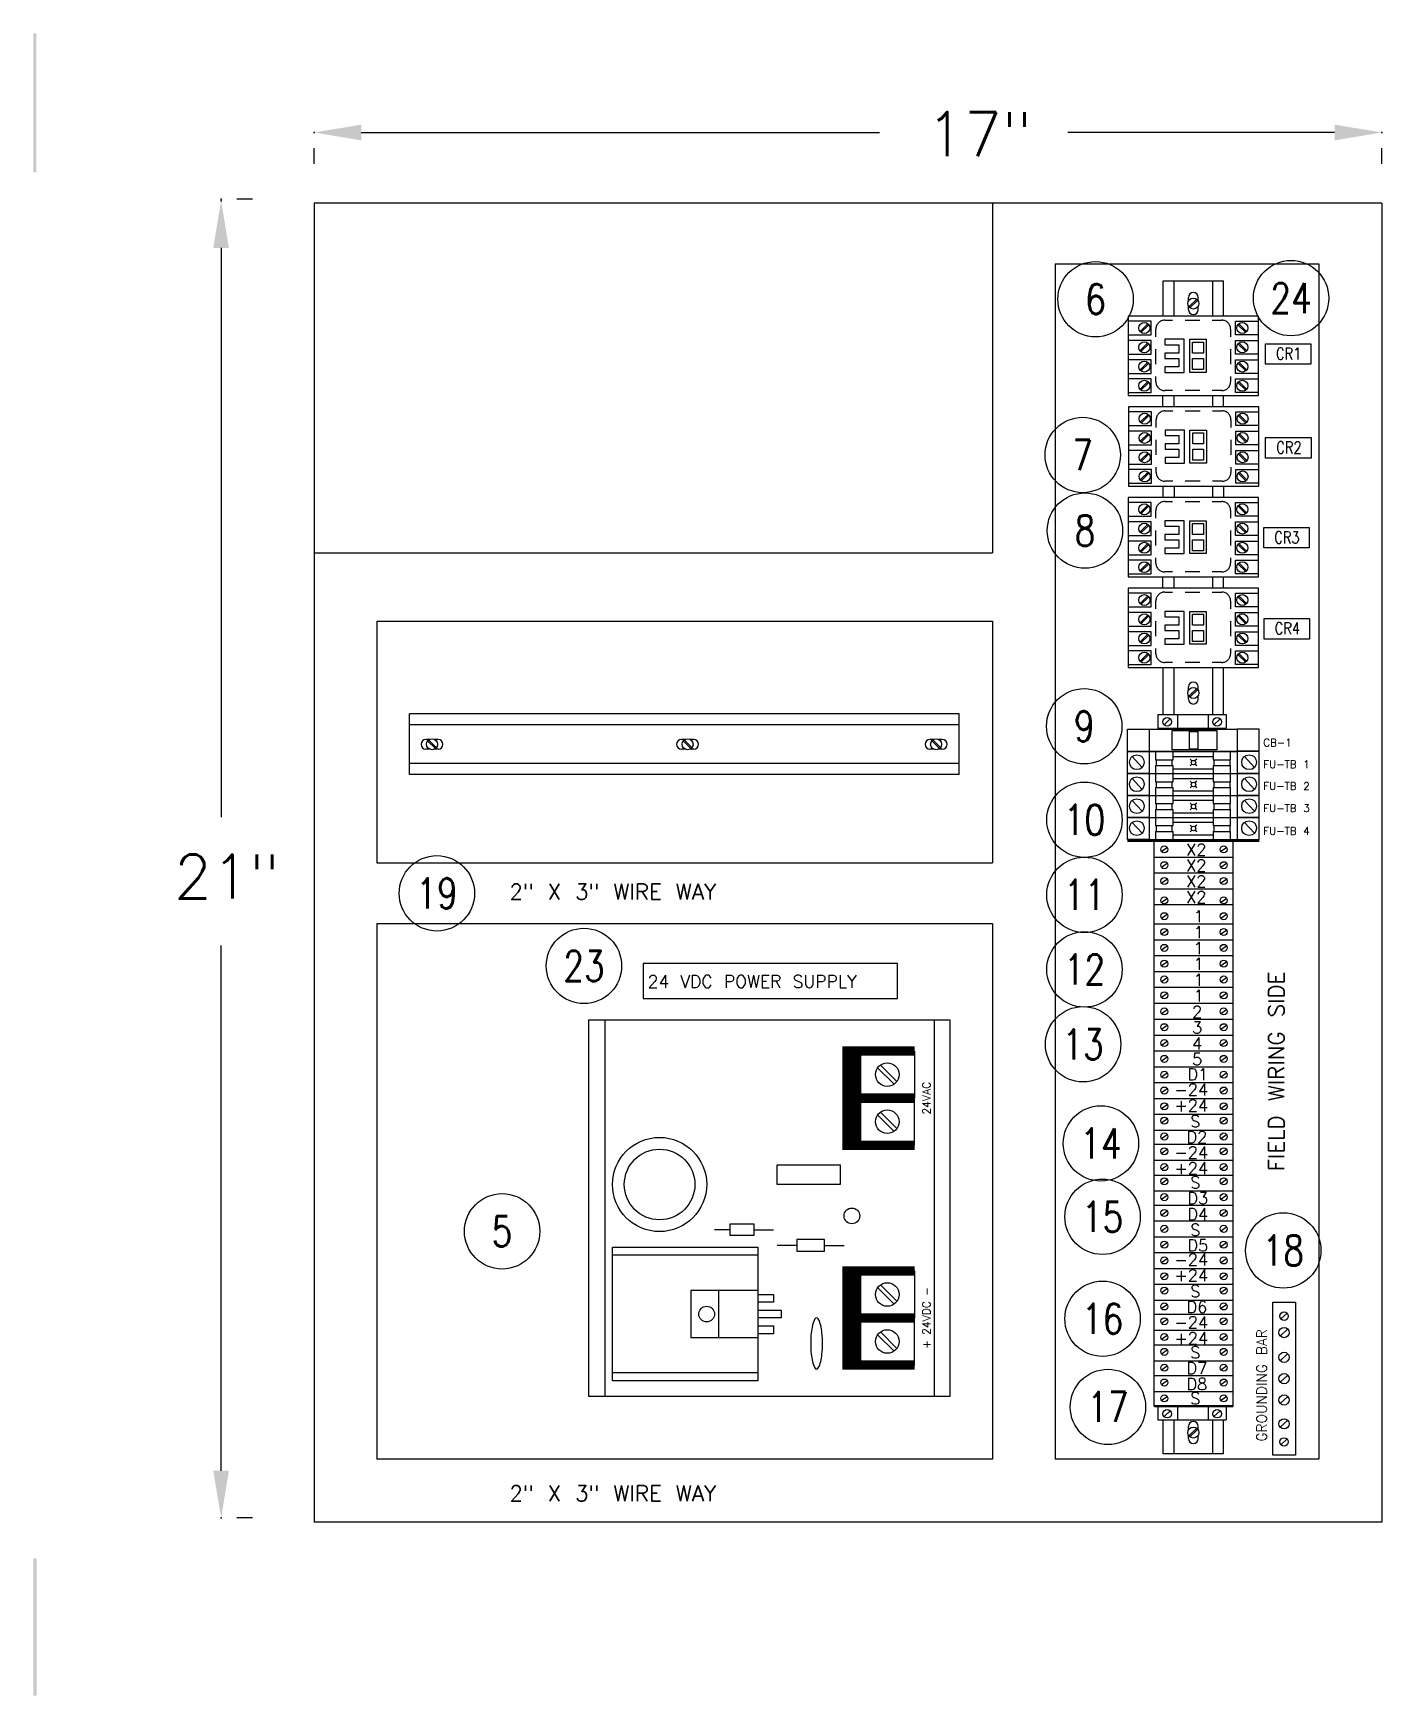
# Model space of a CAD drawing. Extents: x 0.6 to 30.8, y 0.2 to 19.8.
# Drawn here: x 20.01 to 30.75, y 5.87 to 19.1 of the extents above; entities that cross this region are included whole.
import ezdxf
from ezdxf.enums import TextEntityAlignment as Align

# ---------------------------------------------------------------- set-up
doc = ezdxf.new("R2010")
doc.units = 0
doc.header["$MEASUREMENT"] = 0
doc.linetypes.add('DASHED', pattern=[0.75, 0.5, -0.25])
doc.layers.get('0').update_dxf_attribs({"color": 2, "linetype": 'CONTINUOUS'})
for name, color, linetype in [('1', 2, 'CONTINUOUS'), ('DIM', 3, 'CONTINUOUS'), ('DOOR', 1, 'CONTINUOUS'), ('MECH', 1, 'DASHED'), ('TEXT', 7, 'CONTINUOUS')]:
    doc.layers.add(name, color=color, linetype=linetype)
doc.styles.add('ROMANS', font='romans')
doc.styles.get("Standard").update_dxf_attribs({"font": 'txt.shx'})

# ---------------------------------------------------------------- blocks, each defined once
blk = doc.blocks.new('DCPS-P')
at = {"layer": '1'}
for p, q in [((0, -1.438), (0, 1.437)), ((0, 1.437), (3, 1.437)), ((3, 1.437), (3, -1.438)), ((0, 1.312), (3, 1.312)), ((0.25, 1.156), (0.625, 1.156)), ((1, 1.156), (0.625, 1.156)), ((2, 1.156), (2.375, 1.156)), ((2.75, 1.156), (2.375, 1.156)), ((0.492, 1.014), (0.361, 0.883)), ((0.383, 0.861), (0.514, 0.992)), ((0.867, 1.014), (0.736, 0.883)), ((0.758, 0.861), (0.889, 0.992)), ((2.242, 1.014), (2.111, 0.883)), ((2.133, 0.861), (2.264, 0.992)), ((2.617, 1.014), (2.486, 0.883)), ((2.508, 0.861), (2.639, 0.992)), ((1.156, 0.062), (1.156, 0.562)), ((1.156, 0.562), (1.312, 0.562)), ((1.312, 0.562), (1.312, 0.062)), ((1.797, 0.437), (1.797, 0.594)), ((1.844, 0.437), (1.75, 0.437)), ((1.75, 0.437), (1.75, 0.219)), ((1.844, 0.219), (1.844, 0.437)), ((1.75, 0.219), (1.844, 0.219)), ((1.797, 0.219), (1.797, 0.062)), ((1.312, 0.062), (1.156, 0.062)), ((1.672, -0.125), (1.672, 0.031)), ((2.188, 0.031), (2.25, 0.031)), ((2.188, -0.094), (2.188, 0.031)), ((2.25, 0.031), (2.25, -0.094)), ((2.312, 0.094), (2.375, 0.094)), ((2.312, -0.094), (2.312, 0.094)), ((2.375, 0.094), (2.375, -0.094)), ((2.438, 0.031), (2.5, 0.031)), ((2.438, -0.094), (2.438, 0.031)), ((2.5, 0.031), (2.5, -0.094)), ((1.625, -0.312), (1.625, -0.125)), ((1.625, -0.125), (1.719, -0.125)), ((1.719, -0.125), (1.719, -0.312)), ((1.812, -0.094), (2.875, -0.094)), ((1.812, -1.25), (1.812, -0.094)), ((1.875, -0.094), (1.875, -1.25)), ((2.156, -0.094), (2.156, -0.625)), ((2.531, -0.625), (2.531, -0.094)), ((2.812, -0.094), (2.812, -1.25)), ((2.875, -0.094), (2.875, -1.25)), ((1.719, -0.312), (1.625, -0.312)), ((1.672, -0.312), (1.672, -0.438)), ((2.156, -0.406), (2.531, -0.406)), ((2.156, -0.625), (2.531, -0.625)), ((0, -1.312), (3, -1.312)), ((2.875, -1.25), (1.812, -1.25)), ((3, -1.438), (0, -1.438))]:
    blk.add_line(p, q, dxfattribs=at)
for points in [[(0.25, 1.156, 0.075, 0.075, 0), (0.25, 0.656, 0.15, 0.15, 0), (1, 0.656, 0.075, 0.075, 0), (1, 1.156, 0.075, 0.075, 0)], [(2, 1.156, 0.075, 0.075, 0), (2, 0.656, 0.15, 0.15, 0), (2.75, 0.656, 0.075, 0.075, 0), (2.75, 1.156, 0.075, 0.075, 0)]]:
    blk.add_lwpolyline(points, format="xyseb", dxfattribs=at)
at = {"layer": '1', "const_width": 0.075}
for points in [[(0.625, 1.156), (0.625, 0.656)], [(2.375, 1.156), (2.375, 0.656)]]:
    blk.add_lwpolyline(points, dxfattribs=at)
at = {"layer": '1'}
blk.add_lwpolyline([(2.375, 0.375, 0.272053), (2.383, 0.362, 0.070491), (2.434, 0.342, 0.032887), (2.494, 0.332, 0.023829), (2.578, 0.328, 0.023829), (2.662, 0.332, 0.032887), (2.722, 0.342, 0.070491), (2.773, 0.362, 0.272053), (2.781, 0.375, 0.272053), (2.773, 0.388, 0.070491), (2.722, 0.408, 0.032887), (2.662, 0.418, 0.023829), (2.578, 0.422, 0.023829), (2.494, 0.418, 0.032887), (2.434, 0.408, 0.070491), (2.383, 0.388, 0.272053)], format="xyb", close=True, dxfattribs=at)
for centre, radius in [((0.437, 0.938), 0.0938), ((0.812, 0.938), 0.0938), ((2.188, 0.938), 0.0938), ((2.562, 0.938), 0.0938), ((1.562, 0.656), 0.0625), ((1.312, -0.875), 0.375), ((2.344, -0.5), 0.0625), ((1.312, -0.875), 0.281)]:
    blk.add_circle(centre, radius, dxfattribs=at)
at = {"layer": 'TEXT', "style": 'ROMANS'}
for s, p in [('24VAC', (0.625, 1.281)), ('+ 24VDC -', (2.375, 1.281))]:
    blk.add_text(s, height=0.0625, rotation=180, dxfattribs=at).set_placement(p, align=Align.CENTER)

msp = doc.modelspace()

# ---------------------------------------------------------------- linework, layer by layer
at = {"color": 7}
for p, q in [((30.75, 17.75), (22.25, 17.75)), ((22.25, 17.75), (22.25, 7.25)), ((30.75, 17.75), (30.75, 7.25)), ((30.75, 7.25), (22.25, 7.25))]:
    msp.add_line(p, q, dxfattribs=at)
at = {"color": 150}
for p, q in [((27.651, 17.75), (27.651, 14.966)), ((28.151, 17.267), (28.151, 7.75)), ((28.151, 17.267), (30.25, 17.267)), ((30.25, 17.267), (30.25, 7.75)), ((22.75, 14.422), (22.75, 12.5)), ((27.651, 14.422), (27.651, 12.5)), ((22.75, 12.017), (22.75, 7.75)), ((22.75, 12.017), (27.651, 12.017)), ((27.651, 12.017), (27.651, 7.75)), ((27.651, 7.75), (22.75, 7.75)), ((30.25, 7.75), (28.151, 7.75))]:
    msp.add_line(p, q, dxfattribs=at)
at = {"color": 2}
for p, q in [((29.224, 13.324), (29.238, 13.31)), ((29.224, 13.27), (29.238, 13.284)), ((29.278, 13.324), (29.263, 13.31)), ((29.278, 13.27), (29.263, 13.284)), ((29.224, 13.149), (29.238, 13.135)), ((29.224, 13.095), (29.238, 13.109)), ((29.278, 13.149), (29.263, 13.135)), ((29.278, 13.095), (29.263, 13.109)), ((29.224, 12.974), (29.238, 12.96)), ((29.278, 12.974), (29.263, 12.96)), ((29.224, 12.92), (29.238, 12.934)), ((29.278, 12.92), (29.263, 12.934)), ((29.224, 12.799), (29.238, 12.785)), ((29.224, 12.745), (29.238, 12.759)), ((29.278, 12.799), (29.263, 12.785)), ((29.278, 12.745), (29.263, 12.759))]:
    msp.add_line(p, q, dxfattribs=at)
at = {"color": 3, "linetype": 'CONTINUOUS'}
for p, q in [((29.882, 7.782), (29.882, 9.001)), ((29.882, 9.001), (30.062, 9.001)), ((30.062, 9.001), (30.062, 7.782)), ((30.062, 7.782), (29.882, 7.782))]:
    msp.add_line(p, q, dxfattribs=at)
at = {"color": 6}
for centre in [(28.471, 16.986), (30.028, 16.995), (28.369, 15.746), (28.387, 15.144), (28.381, 13.586), (28.383, 12.842), (23.227, 12.256), (28.383, 12.244), (24.398, 11.678), (28.383, 11.65), (28.372, 11.054), (28.514, 10.265), (28.527, 9.681), (23.746, 9.565), (29.966, 9.413), (28.527, 8.869), (28.57, 8.167)]:
    msp.add_circle(centre, 0.3, dxfattribs=at)
at = {"color": 2}
for centre in [(29.251, 13.297), (29.251, 13.122), (29.251, 12.947), (29.251, 12.772)]:
    msp.add_circle(centre, 0.0179, dxfattribs=at)
for points in [[(20.038, 19.104), (20.013, 19.104), (20.038, 17.996), (20.013, 17.996)], [(20.039, 6.961), (20.014, 6.961), (20.039, 5.867), (20.014, 5.867)]]:
    msp.add_trace(points)
at = {"layer": '1', "color": 30}
for p, q in [((29.009, 16.851), (29.009, 17.133)), ((29.009, 17.133), (29.491, 17.133)), ((29.098, 16.851), (29.098, 17.133)), ((29.404, 16.851), (29.404, 17.133)), ((29.491, 16.851), (29.491, 17.133)), ((29.212, 16.973), (29.212, 17.001)), ((29.288, 16.973), (29.288, 17.001)), ((29.212, 16.903), (29.212, 16.932)), ((29.288, 16.903), (29.288, 16.932)), ((29.008, 16.129), (29.008, 16.221)), ((29.098, 16.129), (29.098, 16.221)), ((29.404, 16.129), (29.404, 16.221)), ((29.491, 16.129), (29.491, 16.221)), ((29.01, 15.407), (29.01, 15.499)), ((29.099, 15.407), (29.099, 15.499)), ((29.406, 15.407), (29.406, 15.499)), ((29.493, 15.407), (29.493, 15.499)), ((29.008, 14.685), (29.008, 14.777)), ((29.098, 14.685), (29.098, 14.777)), ((29.404, 14.685), (29.404, 14.777)), ((29.491, 14.685), (29.491, 14.777)), ((29.009, 13.68), (29.009, 14.055)), ((29.098, 13.68), (29.098, 14.055)), ((29.404, 13.68), (29.404, 14.055)), ((29.491, 13.68), (29.491, 14.055)), ((29.212, 13.872), (29.212, 13.9)), ((29.288, 13.872), (29.288, 13.9)), ((29.212, 13.802), (29.212, 13.831)), ((29.288, 13.802), (29.288, 13.831)), ((23.008, 13.201), (23.008, 13.684)), ((27.384, 13.684), (23.008, 13.684)), ((27.384, 13.201), (27.384, 13.684)), ((27.384, 13.597), (23.008, 13.597)), ((23.167, 13.481), (23.139, 13.481)), ((23.167, 13.404), (23.139, 13.404)), ((23.237, 13.481), (23.209, 13.481)), ((23.237, 13.404), (23.209, 13.404)), ((25.202, 13.481), (25.174, 13.481)), ((25.202, 13.404), (25.174, 13.404)), ((25.272, 13.481), (25.244, 13.481)), ((25.272, 13.404), (25.244, 13.404)), ((27.182, 13.481), (27.153, 13.481)), ((27.182, 13.404), (27.153, 13.404)), ((27.251, 13.481), (27.223, 13.481)), ((27.251, 13.404), (27.223, 13.404)), ((27.384, 13.29), (23.008, 13.29)), ((27.384, 13.201), (23.008, 13.201)), ((29.009, 7.793), (29.009, 8.064)), ((29.098, 7.793), (29.098, 8.064)), ((29.212, 7.984), (29.212, 8.012)), ((29.212, 7.914), (29.212, 7.942)), ((29.288, 7.984), (29.288, 8.012)), ((29.288, 7.914), (29.288, 7.942)), ((29.404, 7.793), (29.404, 8.064)), ((29.491, 7.793), (29.491, 8.064)), ((29.491, 7.793), (29.009, 7.793))]:
    msp.add_line(p, q, dxfattribs=at)
at = {"layer": '1', "color": 9}
for p, q in [((29.277, 16.987), (29.215, 16.926)), ((29.223, 16.918), (29.285, 16.979)), ((29.277, 13.886), (29.215, 13.825)), ((29.223, 13.817), (29.285, 13.878)), ((23.153, 13.469), (23.215, 13.408)), ((23.222, 13.416), (23.161, 13.477)), ((25.188, 13.469), (25.25, 13.408)), ((25.258, 13.416), (25.196, 13.477)), ((27.168, 13.469), (27.229, 13.408)), ((27.237, 13.416), (27.175, 13.477)), ((29.277, 7.998), (29.215, 7.936)), ((29.223, 7.928), (29.285, 7.99))]:
    msp.add_line(p, q, dxfattribs=at)
at = {"layer": '1'}
for p, q in [((29.768, 16.851), (28.732, 16.851)), ((28.732, 16.851), (28.732, 16.221)), ((28.915, 16.811), (28.732, 16.811)), ((28.915, 16.702), (28.915, 16.811)), ((29.585, 16.702), (29.585, 16.811)), ((29.585, 16.811), (29.768, 16.811)), ((29.768, 16.221), (29.768, 16.851)), ((28.732, 16.702), (28.915, 16.702)), ((28.887, 16.791), (28.826, 16.73)), ((28.833, 16.722), (28.895, 16.783)), ((29.768, 16.702), (29.585, 16.702)), ((29.667, 16.722), (29.605, 16.783)), ((29.613, 16.791), (29.674, 16.73)), ((28.915, 16.658), (28.732, 16.658)), ((28.732, 16.549), (28.915, 16.549)), ((28.887, 16.638), (28.826, 16.577)), ((28.833, 16.569), (28.895, 16.63)), ((28.915, 16.549), (28.915, 16.658)), ((29.024, 16.667), (29.024, 16.623)), ((29.177, 16.667), (29.024, 16.667)), ((29.024, 16.623), (29.134, 16.623)), ((29.134, 16.558), (29.024, 16.558)), ((29.024, 16.558), (29.024, 16.514)), ((29.134, 16.623), (29.134, 16.558)), ((29.177, 16.404), (29.177, 16.667)), ((29.221, 16.404), (29.221, 16.667)), ((29.221, 16.667), (29.352, 16.667)), ((29.243, 16.645), (29.33, 16.645)), ((29.243, 16.558), (29.243, 16.645)), ((29.33, 16.558), (29.243, 16.558)), ((29.33, 16.645), (29.33, 16.558)), ((29.352, 16.667), (29.352, 16.404)), ((29.585, 16.549), (29.585, 16.658)), ((29.585, 16.658), (29.768, 16.658)), ((29.768, 16.549), (29.585, 16.549)), ((29.667, 16.569), (29.605, 16.63)), ((29.613, 16.638), (29.674, 16.577)), ((28.915, 16.505), (28.732, 16.505)), ((28.887, 16.485), (28.826, 16.424)), ((28.833, 16.416), (28.895, 16.477)), ((28.915, 16.396), (28.915, 16.505)), ((29.024, 16.514), (29.134, 16.514)), ((29.024, 16.448), (29.024, 16.404)), ((29.134, 16.448), (29.024, 16.448)), ((29.134, 16.514), (29.134, 16.448)), ((29.243, 16.514), (29.33, 16.514)), ((29.243, 16.492), (29.243, 16.514)), ((29.243, 16.426), (29.243, 16.492)), ((29.33, 16.426), (29.243, 16.426)), ((29.33, 16.514), (29.33, 16.426)), ((29.585, 16.396), (29.585, 16.505)), ((29.585, 16.505), (29.768, 16.505)), ((29.667, 16.416), (29.605, 16.477)), ((29.613, 16.485), (29.674, 16.424)), ((28.732, 16.396), (28.915, 16.396)), ((28.915, 16.352), (28.732, 16.352)), ((28.887, 16.332), (28.826, 16.27)), ((28.833, 16.263), (28.895, 16.324)), ((28.915, 16.243), (28.915, 16.352)), ((29.024, 16.404), (29.177, 16.404)), ((29.352, 16.404), (29.221, 16.404)), ((29.768, 16.396), (29.585, 16.396)), ((29.585, 16.243), (29.585, 16.352)), ((29.585, 16.352), (29.768, 16.352)), ((29.667, 16.263), (29.605, 16.324)), ((29.613, 16.332), (29.674, 16.27)), ((28.732, 16.243), (28.915, 16.243)), ((28.732, 16.221), (29.768, 16.221)), ((29.768, 16.243), (29.585, 16.243)), ((28.734, 16.129), (28.734, 15.499)), ((29.77, 16.129), (28.734, 16.129)), ((28.917, 16.089), (28.734, 16.089)), ((28.889, 16.069), (28.827, 16.008)), ((28.835, 16), (28.896, 16.061)), ((28.917, 15.98), (28.917, 16.089)), ((29.587, 15.98), (29.587, 16.089)), ((29.587, 16.089), (29.77, 16.089)), ((29.668, 16), (29.607, 16.061)), ((29.615, 16.069), (29.676, 16.008)), ((29.77, 15.499), (29.77, 16.129)), ((28.734, 15.98), (28.917, 15.98)), ((28.917, 15.936), (28.734, 15.936)), ((28.889, 15.916), (28.827, 15.855)), ((28.835, 15.847), (28.896, 15.908)), ((28.917, 15.827), (28.917, 15.936)), ((29.179, 15.945), (29.026, 15.945)), ((29.026, 15.945), (29.026, 15.901)), ((29.026, 15.901), (29.135, 15.901)), ((29.135, 15.901), (29.135, 15.836)), ((29.179, 15.682), (29.179, 15.945)), ((29.223, 15.682), (29.223, 15.945)), ((29.223, 15.945), (29.354, 15.945)), ((29.245, 15.923), (29.332, 15.923)), ((29.245, 15.836), (29.245, 15.923)), ((29.332, 15.923), (29.332, 15.836)), ((29.354, 15.945), (29.354, 15.682)), ((29.77, 15.98), (29.587, 15.98)), ((29.587, 15.827), (29.587, 15.936)), ((29.587, 15.936), (29.77, 15.936)), ((29.668, 15.847), (29.607, 15.908)), ((29.615, 15.916), (29.676, 15.855)), ((28.734, 15.827), (28.917, 15.827)), ((28.917, 15.783), (28.734, 15.783)), ((28.889, 15.763), (28.827, 15.702)), ((28.835, 15.694), (28.896, 15.755)), ((28.917, 15.674), (28.917, 15.783)), ((29.135, 15.836), (29.026, 15.836)), ((29.026, 15.836), (29.026, 15.792)), ((29.026, 15.792), (29.135, 15.792)), ((29.135, 15.792), (29.135, 15.726)), ((29.332, 15.836), (29.245, 15.836)), ((29.245, 15.77), (29.245, 15.792)), ((29.245, 15.792), (29.332, 15.792)), ((29.245, 15.704), (29.245, 15.77)), ((29.332, 15.792), (29.332, 15.704)), ((29.77, 15.827), (29.587, 15.827)), ((29.587, 15.674), (29.587, 15.783)), ((29.587, 15.783), (29.77, 15.783)), ((29.668, 15.694), (29.607, 15.755)), ((29.615, 15.763), (29.676, 15.702)), ((28.734, 15.674), (28.917, 15.674)), ((28.917, 15.63), (28.734, 15.63)), ((28.917, 15.521), (28.917, 15.63)), ((29.135, 15.726), (29.026, 15.726)), ((29.026, 15.726), (29.026, 15.682)), ((29.026, 15.682), (29.179, 15.682)), ((29.354, 15.682), (29.223, 15.682)), ((29.332, 15.704), (29.245, 15.704)), ((29.77, 15.674), (29.587, 15.674)), ((29.587, 15.521), (29.587, 15.63)), ((29.587, 15.63), (29.77, 15.63)), ((28.734, 15.521), (28.917, 15.521)), ((28.734, 15.499), (29.77, 15.499)), ((28.889, 15.61), (28.827, 15.548)), ((28.835, 15.541), (28.896, 15.602)), ((29.77, 15.521), (29.587, 15.521)), ((29.668, 15.541), (29.607, 15.602)), ((29.615, 15.61), (29.676, 15.548)), ((29.768, 15.407), (28.732, 15.407)), ((28.732, 15.407), (28.732, 14.777)), ((28.915, 15.367), (28.732, 15.367)), ((28.915, 15.258), (28.915, 15.367)), ((29.585, 15.258), (29.585, 15.367)), ((29.585, 15.367), (29.768, 15.367)), ((29.768, 14.777), (29.768, 15.407)), ((28.732, 15.258), (28.915, 15.258)), ((28.887, 15.347), (28.826, 15.286)), ((28.833, 15.278), (28.895, 15.34)), ((29.177, 15.223), (29.024, 15.223)), ((29.024, 15.223), (29.024, 15.179)), ((29.177, 14.961), (29.177, 15.223)), ((29.221, 15.223), (29.352, 15.223)), ((29.221, 14.961), (29.221, 15.223)), ((29.352, 15.223), (29.352, 14.961)), ((29.768, 15.258), (29.585, 15.258)), ((29.667, 15.278), (29.605, 15.34)), ((29.613, 15.347), (29.674, 15.286)), ((28.915, 15.214), (28.732, 15.214)), ((28.732, 15.105), (28.915, 15.105)), ((28.887, 15.194), (28.826, 15.133)), ((28.833, 15.125), (28.895, 15.186)), ((28.915, 15.105), (28.915, 15.214)), ((29.024, 15.179), (29.134, 15.179)), ((29.134, 15.114), (29.024, 15.114)), ((29.024, 15.114), (29.024, 15.07)), ((29.134, 15.179), (29.134, 15.114)), ((29.243, 15.201), (29.33, 15.201)), ((29.243, 15.114), (29.243, 15.201)), ((29.33, 15.114), (29.243, 15.114)), ((29.33, 15.201), (29.33, 15.114)), ((29.585, 15.105), (29.585, 15.214)), ((29.585, 15.214), (29.768, 15.214)), ((29.768, 15.105), (29.585, 15.105)), ((29.667, 15.125), (29.605, 15.186)), ((29.613, 15.194), (29.674, 15.133)), ((28.915, 15.061), (28.732, 15.061)), ((28.887, 15.041), (28.826, 14.98)), ((28.833, 14.972), (28.895, 15.033)), ((28.915, 14.952), (28.915, 15.061)), ((29.024, 15.07), (29.134, 15.07)), ((29.134, 15.004), (29.024, 15.004)), ((29.024, 15.004), (29.024, 14.961)), ((29.024, 14.961), (29.177, 14.961)), ((29.134, 15.07), (29.134, 15.004)), ((29.352, 14.961), (29.221, 14.961)), ((29.243, 15.07), (29.33, 15.07)), ((29.243, 15.048), (29.243, 15.07)), ((29.243, 14.982), (29.243, 15.048)), ((29.33, 14.982), (29.243, 14.982)), ((29.33, 15.07), (29.33, 14.982)), ((29.585, 15.061), (29.768, 15.061)), ((29.585, 14.952), (29.585, 15.061)), ((29.667, 14.972), (29.605, 15.033)), ((29.613, 15.041), (29.674, 14.98)), ((28.732, 14.952), (28.915, 14.952)), ((28.915, 14.908), (28.732, 14.908)), ((28.887, 14.888), (28.826, 14.827)), ((28.833, 14.819), (28.895, 14.88)), ((28.915, 14.799), (28.915, 14.908)), ((29.768, 14.952), (29.585, 14.952)), ((29.585, 14.908), (29.768, 14.908)), ((29.585, 14.799), (29.585, 14.908)), ((29.667, 14.819), (29.605, 14.88)), ((29.613, 14.888), (29.674, 14.827)), ((28.732, 14.799), (28.915, 14.799)), ((28.732, 14.777), (29.768, 14.777)), ((29.768, 14.799), (29.585, 14.799)), ((29.768, 14.685), (28.732, 14.685)), ((28.732, 14.685), (28.732, 14.055)), ((28.915, 14.646), (28.732, 14.646)), ((28.887, 14.625), (28.826, 14.564)), ((28.833, 14.556), (28.895, 14.618)), ((28.915, 14.536), (28.915, 14.646)), ((29.585, 14.646), (29.768, 14.646)), ((29.585, 14.536), (29.585, 14.646)), ((29.667, 14.556), (29.605, 14.618)), ((29.613, 14.625), (29.674, 14.564)), ((29.768, 14.055), (29.768, 14.685)), ((28.732, 14.536), (28.915, 14.536)), ((28.915, 14.492), (28.732, 14.492)), ((28.887, 14.472), (28.826, 14.411)), ((28.833, 14.403), (28.895, 14.465)), ((28.915, 14.383), (28.915, 14.492)), ((29.024, 14.501), (29.024, 14.457)), ((29.177, 14.501), (29.024, 14.501)), ((29.024, 14.457), (29.134, 14.457)), ((29.134, 14.457), (29.134, 14.392)), ((29.177, 14.239), (29.177, 14.501)), ((29.221, 14.239), (29.221, 14.501)), ((29.221, 14.501), (29.352, 14.501)), ((29.243, 14.392), (29.243, 14.479)), ((29.243, 14.479), (29.33, 14.479)), ((29.33, 14.479), (29.33, 14.392)), ((29.352, 14.501), (29.352, 14.239)), ((29.768, 14.536), (29.585, 14.536)), ((29.585, 14.383), (29.585, 14.492)), ((29.585, 14.492), (29.768, 14.492)), ((29.667, 14.403), (29.605, 14.465)), ((29.613, 14.472), (29.674, 14.411)), ((28.732, 14.383), (28.915, 14.383)), ((28.915, 14.339), (28.732, 14.339)), ((28.887, 14.319), (28.826, 14.258)), ((28.833, 14.25), (28.895, 14.311)), ((28.915, 14.23), (28.915, 14.339)), ((29.134, 14.392), (29.024, 14.392)), ((29.024, 14.392), (29.024, 14.348)), ((29.024, 14.348), (29.134, 14.348)), ((29.134, 14.348), (29.134, 14.282)), ((29.33, 14.392), (29.243, 14.392)), ((29.243, 14.348), (29.33, 14.348)), ((29.243, 14.326), (29.243, 14.348)), ((29.243, 14.261), (29.243, 14.326)), ((29.33, 14.348), (29.33, 14.261)), ((29.768, 14.383), (29.585, 14.383)), ((29.585, 14.23), (29.585, 14.339)), ((29.585, 14.339), (29.768, 14.339)), ((29.667, 14.25), (29.605, 14.311)), ((29.613, 14.319), (29.674, 14.258)), ((28.732, 14.23), (28.915, 14.23)), ((28.915, 14.186), (28.732, 14.186)), ((28.887, 14.166), (28.826, 14.105)), ((28.915, 14.077), (28.915, 14.186)), ((29.024, 14.282), (29.024, 14.239)), ((29.134, 14.282), (29.024, 14.282)), ((29.024, 14.239), (29.177, 14.239)), ((29.352, 14.239), (29.221, 14.239)), ((29.33, 14.261), (29.243, 14.261)), ((29.768, 14.23), (29.585, 14.23)), ((29.585, 14.186), (29.768, 14.186)), ((29.585, 14.077), (29.585, 14.186)), ((29.613, 14.166), (29.674, 14.105)), ((28.732, 14.077), (28.915, 14.077)), ((28.732, 14.055), (29.768, 14.055)), ((28.833, 14.097), (28.895, 14.158)), ((29.768, 14.077), (29.585, 14.077)), ((29.667, 14.097), (29.605, 14.158)), ((28.938, 8.173), (28.938, 12.673)), ((28.995, 12.591), (29.042, 12.622)), ((29.469, 12.591), (29.515, 12.622)), ((29.568, 8.173), (29.568, 12.673)), ((28.995, 12.465), (29.042, 12.496)), ((29.469, 12.465), (29.515, 12.496)), ((28.995, 12.339), (29.042, 12.37)), ((29.469, 12.339), (29.515, 12.37)), ((28.995, 12.185), (29.042, 12.216)), ((29.469, 12.185), (29.515, 12.216)), ((28.995, 12.059), (29.042, 12.09)), ((29.469, 12.059), (29.515, 12.09)), ((28.995, 11.933), (29.042, 11.964)), ((29.469, 11.933), (29.515, 11.964)), ((28.995, 11.807), (29.042, 11.838)), ((29.469, 11.807), (29.515, 11.838)), ((28.995, 11.681), (29.042, 11.712)), ((29.469, 11.681), (29.515, 11.712)), ((28.995, 11.555), (29.042, 11.586)), ((29.469, 11.555), (29.515, 11.586)), ((28.995, 11.429), (29.042, 11.46)), ((29.469, 11.429), (29.515, 11.46)), ((28.995, 11.3), (29.042, 11.331)), ((29.469, 11.3), (29.515, 11.331)), ((28.995, 11.174), (29.042, 11.206)), ((29.469, 11.174), (29.515, 11.206)), ((28.995, 11.048), (29.042, 11.08)), ((29.469, 11.048), (29.515, 11.08)), ((28.995, 10.922), (29.042, 10.954)), ((29.469, 10.922), (29.515, 10.954)), ((28.995, 10.796), (29.042, 10.828)), ((29.469, 10.796), (29.515, 10.828)), ((28.995, 10.67), (29.042, 10.702)), ((29.469, 10.67), (29.515, 10.702)), ((28.995, 10.544), (29.042, 10.576)), ((28.995, 10.431), (29.042, 10.462)), ((29.469, 10.544), (29.515, 10.576)), ((29.469, 10.431), (29.515, 10.462)), ((28.995, 10.305), (29.042, 10.336)), ((29.469, 10.305), (29.515, 10.336)), ((28.995, 10.186), (29.042, 10.218)), ((29.469, 10.186), (29.515, 10.218)), ((28.995, 10.06), (29.042, 10.092)), ((29.469, 10.06), (29.515, 10.092)), ((28.995, 9.947), (29.042, 9.979)), ((29.469, 9.947), (29.515, 9.979)), ((28.995, 9.821), (29.042, 9.853)), ((29.469, 9.821), (29.515, 9.853)), ((28.995, 9.695), (29.042, 9.727)), ((29.469, 9.695), (29.515, 9.727)), ((28.995, 9.569), (29.042, 9.601)), ((29.469, 9.569), (29.515, 9.601)), ((28.995, 9.443), (29.042, 9.475)), ((29.469, 9.443), (29.515, 9.475)), ((28.995, 9.317), (29.042, 9.349)), ((29.469, 9.317), (29.515, 9.349)), ((28.995, 9.191), (29.042, 9.223)), ((29.469, 9.191), (29.515, 9.223)), ((28.995, 9.078), (29.042, 9.109)), ((28.995, 9.078), (29.042, 9.109)), ((29.469, 9.078), (29.515, 9.109)), ((29.469, 9.078), (29.515, 9.109)), ((28.995, 8.952), (29.042, 8.983)), ((29.469, 8.952), (29.515, 8.983)), ((28.995, 8.833), (29.042, 8.865)), ((28.995, 8.707), (29.042, 8.739)), ((29.469, 8.833), (29.515, 8.865)), ((29.469, 8.707), (29.515, 8.739)), ((28.995, 8.589), (29.042, 8.621)), ((29.469, 8.589), (29.515, 8.621)), ((28.995, 8.463), (29.042, 8.495)), ((29.469, 8.463), (29.515, 8.495)), ((28.995, 8.346), (29.042, 8.377)), ((29.469, 8.346), (29.515, 8.377)), ((28.995, 8.22), (29.042, 8.251)), ((29.469, 8.22), (29.515, 8.251))]:
    msp.add_line(p, q, dxfattribs=at)
at = {"layer": '1', "color": 150}
for p, q in [((22.25, 14.966), (27.651, 14.966)), ((22.75, 14.422), (27.651, 14.422)), ((28.725, 13.387), (28.725, 13.562)), ((28.725, 13.562), (28.9, 13.562)), ((28.9, 13.562), (29.6, 13.562)), ((28.9, 13.387), (28.9, 13.562)), ((29.6, 13.562), (29.6, 13.387)), ((29.775, 13.562), (29.6, 13.562)), ((29.775, 13.387), (29.775, 13.562)), ((28.725, 13.387), (28.9, 13.387)), ((28.725, 13.386), (28.9, 13.386)), ((28.725, 13.211), (28.725, 13.386)), ((28.9, 13.387), (29.6, 13.387)), ((28.9, 13.386), (29.6, 13.386)), ((28.9, 13.211), (28.9, 13.386)), ((28.949, 13.386), (28.949, 13.32)), ((29.088, 13.32), (29.088, 13.386)), ((29.409, 13.386), (29.409, 13.32)), ((29.547, 13.32), (29.547, 13.386)), ((29.775, 13.387), (29.6, 13.387)), ((29.775, 13.386), (29.6, 13.386)), ((29.6, 13.386), (29.6, 13.211)), ((29.775, 13.211), (29.775, 13.386)), ((28.949, 13.32), (29.088, 13.32)), ((28.949, 13.273), (28.949, 13.211)), ((28.949, 13.273), (29.088, 13.273)), ((28.955, 13.32), (28.955, 13.273)), ((29.081, 13.273), (29.081, 13.32)), ((29.409, 13.344), (29.088, 13.344)), ((29.088, 13.211), (29.088, 13.273)), ((29.088, 13.247), (29.409, 13.247)), ((29.409, 13.32), (29.547, 13.32)), ((29.409, 13.273), (29.547, 13.273)), ((29.409, 13.273), (29.409, 13.211)), ((29.414, 13.32), (29.414, 13.273)), ((29.543, 13.273), (29.543, 13.32)), ((29.547, 13.211), (29.547, 13.273)), ((28.725, 13.211), (28.9, 13.211)), ((28.725, 13.036), (28.725, 13.211)), ((28.9, 13.211), (28.725, 13.211)), ((28.9, 13.211), (29.6, 13.211)), ((28.9, 13.036), (28.9, 13.211)), ((28.9, 13.211), (29.6, 13.211)), ((28.949, 13.211), (28.949, 13.145)), ((28.949, 13.145), (29.088, 13.145)), ((28.955, 13.145), (28.955, 13.098)), ((29.081, 13.098), (29.081, 13.145)), ((29.088, 13.145), (29.088, 13.211)), ((29.409, 13.169), (29.088, 13.169)), ((29.409, 13.211), (29.409, 13.145)), ((29.409, 13.145), (29.547, 13.145)), ((29.414, 13.145), (29.414, 13.098)), ((29.543, 13.098), (29.543, 13.145)), ((29.547, 13.145), (29.547, 13.211)), ((29.775, 13.211), (29.6, 13.211)), ((29.6, 13.211), (29.6, 13.036)), ((29.6, 13.211), (29.775, 13.211)), ((29.775, 13.036), (29.775, 13.211)), ((28.725, 13.036), (28.9, 13.036)), ((28.725, 12.861), (28.725, 13.036)), ((28.9, 13.036), (28.725, 13.036)), ((28.9, 13.036), (29.6, 13.036)), ((28.9, 12.861), (28.9, 13.036)), ((28.9, 13.036), (29.6, 13.036)), ((28.949, 13.098), (28.949, 13.036)), ((28.949, 13.098), (29.088, 13.098)), ((28.949, 13.036), (28.949, 12.97)), ((29.088, 13.036), (29.088, 13.098)), ((29.088, 13.072), (29.409, 13.072)), ((29.088, 12.97), (29.088, 13.036)), ((29.409, 12.994), (29.088, 12.994)), ((29.409, 13.098), (29.547, 13.098)), ((29.409, 13.098), (29.409, 13.036)), ((29.409, 13.036), (29.409, 12.97)), ((29.547, 13.036), (29.547, 13.098)), ((29.547, 12.97), (29.547, 13.036)), ((29.775, 13.036), (29.6, 13.036)), ((29.6, 13.036), (29.6, 12.861)), ((29.6, 13.036), (29.775, 13.036)), ((29.775, 12.861), (29.775, 13.036)), ((28.725, 12.861), (28.9, 12.861)), ((28.725, 12.686), (28.725, 12.861)), ((28.9, 12.861), (28.725, 12.861)), ((28.9, 12.861), (29.6, 12.861)), ((28.9, 12.686), (28.9, 12.861)), ((28.9, 12.861), (29.6, 12.861)), ((28.949, 12.97), (29.088, 12.97)), ((28.949, 12.923), (28.949, 12.861)), ((28.949, 12.923), (29.088, 12.923)), ((28.949, 12.861), (28.949, 12.795)), ((28.955, 12.97), (28.955, 12.923)), ((29.081, 12.923), (29.081, 12.97)), ((29.088, 12.861), (29.088, 12.923)), ((29.088, 12.897), (29.409, 12.897)), ((29.088, 12.795), (29.088, 12.861)), ((29.409, 12.97), (29.547, 12.97)), ((29.409, 12.923), (29.547, 12.923)), ((29.409, 12.923), (29.409, 12.861)), ((29.409, 12.861), (29.409, 12.795)), ((29.414, 12.97), (29.414, 12.923)), ((29.543, 12.923), (29.543, 12.97)), ((29.547, 12.861), (29.547, 12.923)), ((29.547, 12.795), (29.547, 12.861)), ((29.775, 12.861), (29.6, 12.861)), ((29.6, 12.861), (29.6, 12.686)), ((29.6, 12.861), (29.775, 12.861)), ((29.775, 12.686), (29.775, 12.861)), ((28.949, 12.795), (29.088, 12.795)), ((28.949, 12.748), (28.949, 12.686)), ((28.949, 12.748), (29.088, 12.748)), ((28.955, 12.795), (28.955, 12.748)), ((29.081, 12.748), (29.081, 12.795)), ((29.409, 12.819), (29.088, 12.819)), ((29.088, 12.686), (29.088, 12.748)), ((29.088, 12.722), (29.409, 12.722)), ((29.409, 12.795), (29.547, 12.795)), ((29.409, 12.748), (29.547, 12.748)), ((29.409, 12.748), (29.409, 12.686)), ((29.414, 12.795), (29.414, 12.748)), ((29.543, 12.748), (29.543, 12.795)), ((29.547, 12.686), (29.547, 12.748)), ((28.9, 12.686), (28.725, 12.686)), ((28.9, 12.686), (29.6, 12.686)), ((29.6, 12.686), (29.775, 12.686)), ((22.75, 12.5), (27.651, 12.5))]:
    msp.add_line(p, q, dxfattribs=at)
at = {"layer": '1', "color": 7}
for p, q in [((28.843, 13.259), (28.764, 13.346)), ((29.736, 13.259), (29.657, 13.346)), ((28.843, 13.084), (28.764, 13.171)), ((29.736, 13.084), (29.657, 13.171)), ((28.843, 12.909), (28.764, 12.996)), ((29.736, 12.909), (29.657, 12.996)), ((28.843, 12.734), (28.764, 12.821)), ((29.736, 12.734), (29.657, 12.821))]:
    msp.add_line(p, q, dxfattribs=at)
at = {"layer": '1'}
for points in [[(29.824, 16.632), (30.186, 16.632), (30.186, 16.469), (29.824, 16.469)], [(29.825, 15.885), (30.188, 15.885), (30.188, 15.721), (29.825, 15.721)], [(29.81, 15.17), (30.172, 15.17), (30.172, 15.006), (29.81, 15.006)], [(29.814, 14.445), (30.176, 14.445), (30.176, 14.281), (29.814, 14.281)], [(29.081, 13.553), (29.436, 13.553), (29.436, 13.398), (29.081, 13.398)], [(29.22, 13.544), (29.286, 13.544), (29.286, 13.405), (29.22, 13.405)]]:
    msp.add_lwpolyline(points, close=True, dxfattribs=at)
at = {"layer": '1', "color": 7}
for points, const_width in [([(28.725, 12.674), (29.775, 12.674)], 0.0175), ([(28.938, 8.173), (29.568, 8.173)], 0.02)]:
    msp.add_lwpolyline(points, dxfattribs=dict(at, const_width=const_width))
at = {"layer": '1', "color": 9}
for centre in [(29.25, 16.952), (29.25, 13.851), (23.188, 13.443), (25.223, 13.443), (27.202, 13.443), (29.25, 7.963)]:
    msp.add_circle(centre, 0.0437, dxfattribs=at)
at = {"layer": '1'}
for centre, radius in [((28.86, 16.757), 0.0437), ((29.64, 16.757), 0.0437), ((28.86, 16.603), 0.0437), ((29.64, 16.603), 0.0437), ((28.86, 16.45), 0.0437), ((29.64, 16.45), 0.0437), ((28.86, 16.297), 0.0437), ((29.64, 16.297), 0.0437), ((28.862, 16.035), 0.0437), ((29.642, 16.035), 0.0437), ((28.862, 15.882), 0.0437), ((29.642, 15.882), 0.0437), ((28.862, 15.728), 0.0437), ((29.642, 15.728), 0.0437), ((28.862, 15.575), 0.0437), ((29.642, 15.575), 0.0437), ((28.86, 15.313), 0.0437), ((29.64, 15.313), 0.0437), ((28.86, 15.16), 0.0437), ((29.64, 15.16), 0.0437), ((28.86, 15.007), 0.0437), ((29.64, 15.007), 0.0437), ((28.86, 14.853), 0.0437), ((29.64, 14.853), 0.0437), ((28.86, 14.591), 0.0437), ((29.64, 14.591), 0.0437), ((28.86, 14.438), 0.0437), ((29.64, 14.438), 0.0437), ((28.86, 14.285), 0.0437), ((29.64, 14.285), 0.0437), ((28.86, 14.132), 0.0437), ((29.64, 14.132), 0.0437), ((29.019, 12.606), 0.028), ((29.492, 12.606), 0.028), ((29.019, 12.48), 0.028), ((29.492, 12.48), 0.028), ((29.019, 12.354), 0.028), ((29.492, 12.354), 0.028), ((29.019, 12.2), 0.028), ((29.492, 12.2), 0.028), ((29.019, 12.074), 0.028), ((29.492, 12.074), 0.028), ((29.019, 11.948), 0.028), ((29.492, 11.948), 0.028), ((29.019, 11.822), 0.028), ((29.492, 11.822), 0.028), ((29.019, 11.696), 0.028), ((29.492, 11.696), 0.028), ((29.019, 11.57), 0.028), ((29.492, 11.57), 0.028), ((29.019, 11.444), 0.028), ((29.492, 11.444), 0.028), ((29.019, 11.316), 0.028), ((29.492, 11.316), 0.028), ((29.019, 11.19), 0.028), ((29.492, 11.19), 0.028), ((29.019, 11.064), 0.028), ((29.492, 11.064), 0.028), ((29.019, 10.938), 0.028), ((29.492, 10.938), 0.028), ((29.019, 10.812), 0.028), ((29.492, 10.812), 0.028), ((29.019, 10.686), 0.028), ((29.492, 10.686), 0.028), ((29.019, 10.56), 0.028), ((29.019, 10.446), 0.028), ((29.492, 10.56), 0.028), ((29.492, 10.446), 0.028), ((29.019, 10.32), 0.028), ((29.492, 10.32), 0.028), ((29.019, 10.202), 0.028), ((29.492, 10.202), 0.028), ((29.019, 10.076), 0.028), ((29.492, 10.076), 0.028), ((29.019, 9.963), 0.028), ((29.492, 9.963), 0.028), ((29.019, 9.837), 0.028), ((29.492, 9.837), 0.028), ((29.019, 9.711), 0.028), ((29.492, 9.711), 0.028), ((29.019, 9.585), 0.028), ((29.492, 9.585), 0.028), ((29.019, 9.459), 0.028), ((29.492, 9.459), 0.028), ((29.019, 9.333), 0.028), ((29.492, 9.333), 0.028), ((29.019, 9.207), 0.028), ((29.492, 9.207), 0.028), ((29.019, 9.093), 0.028), ((29.019, 9.093), 0.028), ((29.492, 9.093), 0.028), ((29.492, 9.093), 0.028), ((29.019, 8.967), 0.028), ((29.019, 8.849), 0.028), ((29.492, 8.967), 0.028), ((29.492, 8.849), 0.028), ((29.019, 8.723), 0.028), ((29.492, 8.723), 0.028), ((29.019, 8.605), 0.028), ((29.492, 8.605), 0.028), ((29.019, 8.479), 0.028), ((29.492, 8.479), 0.028), ((29.019, 8.361), 0.028), ((29.492, 8.361), 0.028), ((29.019, 8.235), 0.028), ((29.492, 8.235), 0.028)]:
    msp.add_circle(centre, radius, dxfattribs=at)
at = {"layer": '1', "color": 7}
for centre in [(28.8, 13.3), (29.694, 13.3), (28.8, 13.125), (29.694, 13.125), (28.8, 12.95), (29.694, 12.95), (28.8, 12.775), (29.694, 12.775)]:
    msp.add_circle(centre, 0.0589, dxfattribs=at)
at = {"layer": '1', "color": 30}
for centre, start, end in [((29.25, 17.001), 0, 180), ((29.25, 16.903), 180, 0), ((29.25, 13.9), 0, 180), ((29.25, 13.802), 180, 0), ((23.139, 13.443), 90, 270), ((23.237, 13.443), 270, 90), ((25.174, 13.443), 90, 270), ((25.272, 13.443), 270, 90), ((27.153, 13.443), 90, 270), ((27.251, 13.443), 270, 90), ((29.25, 8.012), 0, 180), ((29.25, 7.914), 180, 0)]:
    msp.add_arc(centre, 0.0385, start, end, dxfattribs=at)
at = {"layer": 'DIM', "color": 3, "linetype": 'BYBLOCK'}
for p, q in [((22.625, 18.314), (26.75, 18.314)), ((30.375, 18.314), (28.25, 18.314)), ((22.25, 18.064), (22.25, 18.189)), ((30.75, 18.064), (30.75, 18.189)), ((21.759, 17.784), (21.634, 17.784)), ((21.509, 17.395), (21.509, 12.863)), ((21.509, 7.659), (21.509, 11.842)), ((21.759, 7.284), (21.634, 7.284))]:
    msp.add_line(p, q, dxfattribs=at)
for p in [(22.25, 18.314), (30.75, 18.314), (30.75, 18.314), (21.509, 17.784), (21.509, 17.784), (21.509, 17.77), (21.509, 7.284), (21.509, 7.284)]:
    msp.add_point(p, dxfattribs=at)
for points in [[(22.625, 18.251), (22.625, 18.376), (22.25, 18.314)], [(30.375, 18.251), (30.375, 18.376), (30.75, 18.314)], [(21.571, 17.395), (21.446, 17.395), (21.509, 17.77)], [(21.571, 7.659), (21.446, 7.659), (21.509, 7.284)]]:
    msp.add_solid(points, dxfattribs=at)
at = {"layer": 'DOOR', "color": 7}
for p, q in [((28.966, 13.68), (29.512, 13.68)), ((28.966, 13.68), (28.966, 13.571)), ((29.017, 13.598), (29.066, 13.645)), ((29.125, 13.68), (29.125, 13.571)), ((29.369, 13.68), (29.369, 13.571)), ((29.414, 13.598), (29.463, 13.645)), ((29.512, 13.68), (29.512, 13.571)), ((28.966, 13.572), (29.512, 13.572)), ((28.938, 12.544), (29.568, 12.544)), ((28.938, 12.418), (29.568, 12.418)), ((28.938, 12.292), (29.568, 12.292)), ((28.938, 12.166), (29.568, 12.166)), ((28.966, 8.172), (29.512, 8.172)), ((28.966, 8.172), (28.966, 8.064)), ((29.017, 8.091), (29.066, 8.137)), ((29.125, 8.172), (29.125, 8.064)), ((29.369, 8.172), (29.369, 8.064)), ((29.414, 8.091), (29.463, 8.137)), ((29.512, 8.172), (29.512, 8.064)), ((28.966, 8.064), (29.512, 8.064))]:
    msp.add_line(p, q, dxfattribs=at)
at = {"layer": 'DOOR', "color": 1}
for p, q in [((28.938, 12.012), (29.568, 12.012)), ((28.938, 11.886), (29.568, 11.886)), ((28.938, 11.76), (29.568, 11.76)), ((28.938, 11.634), (29.568, 11.634)), ((28.938, 11.508), (29.568, 11.508)), ((28.938, 11.382), (29.568, 11.382)), ((28.938, 11.253), (29.568, 11.253)), ((28.938, 11.127), (29.568, 11.127)), ((28.938, 11.001), (29.568, 11.001)), ((28.938, 10.875), (29.568, 10.875))]:
    msp.add_line(p, q, dxfattribs=at)
at = {"layer": 'DOOR', "color": 4}
for p, q in [((28.938, 10.749), (29.568, 10.749)), ((28.938, 10.623), (29.568, 10.623)), ((28.938, 10.497), (29.568, 10.497)), ((28.938, 10.371), (29.568, 10.371)), ((28.938, 10.258), (29.568, 10.258)), ((28.938, 10.132), (29.568, 10.132)), ((28.938, 10.013), (29.568, 10.013)), ((28.938, 9.887), (29.568, 9.887)), ((28.938, 9.774), (29.568, 9.774)), ((28.938, 9.648), (29.568, 9.648)), ((28.938, 9.522), (29.568, 9.522)), ((28.938, 9.396), (29.568, 9.396)), ((28.938, 9.27), (29.568, 9.27)), ((28.938, 9.144), (29.568, 9.144)), ((28.938, 9.018), (29.568, 9.018)), ((28.938, 8.905), (29.568, 8.905)), ((28.938, 8.779), (29.568, 8.779)), ((28.938, 8.66), (29.568, 8.66)), ((28.938, 8.534), (29.568, 8.534)), ((28.938, 8.416), (29.568, 8.416)), ((28.938, 8.29), (29.568, 8.29)), ((28.938, 8.173), (29.568, 8.173))]:
    msp.add_line(p, q, dxfattribs=at)
at = {"layer": 'DOOR', "color": 3}
for p, q in [((29.947, 8.867), (29.996, 8.914)), ((29.942, 8.731), (30.001, 8.788)), ((29.942, 8.535), (30.001, 8.591)), ((29.942, 8.365), (30.001, 8.421)), ((29.942, 8.195), (30.001, 8.251)), ((29.942, 8.005), (30.001, 8.061)), ((29.947, 7.866), (29.996, 7.913))]:
    msp.add_line(p, q, dxfattribs=at)
at = {"layer": 'DOOR', "color": 7}
for centre in [(29.042, 13.621), (29.439, 13.621), (29.042, 8.113), (29.439, 8.113)]:
    msp.add_circle(centre, 0.0339, dxfattribs=at)
at = {"layer": 'DOOR', "color": 3}
for centre, radius in [((29.972, 8.89), 0.0339), ((29.972, 8.759), 0.0407), ((29.972, 8.562), 0.0407), ((29.972, 8.392), 0.0407), ((29.972, 8.222), 0.0407), ((29.972, 8.032), 0.0407), ((29.972, 7.888), 0.0339)]:
    msp.add_circle(centre, radius, dxfattribs=at)
at = {"layer": 'MECH'}
for p, q in [((29.022, 16.819), (29.085, 16.819)), ((29.184, 16.819), (29.302, 16.819)), ((29.4, 16.819), (29.477, 16.819)), ((28.952, 16.686), (28.952, 16.749)), ((29.547, 16.749), (29.547, 16.686)), ((28.952, 16.469), (28.952, 16.588)), ((29.547, 16.588), (29.547, 16.469)), ((28.952, 16.329), (28.952, 16.371)), ((29.547, 16.371), (29.547, 16.329)), ((29.085, 16.259), (29.022, 16.259)), ((29.302, 16.259), (29.184, 16.259)), ((29.477, 16.259), (29.4, 16.259)), ((28.954, 15.964), (28.954, 16.027)), ((29.024, 16.097), (29.087, 16.097)), ((29.185, 16.097), (29.304, 16.097)), ((29.402, 16.097), (29.479, 16.097)), ((29.549, 16.027), (29.549, 15.964)), ((28.954, 15.747), (28.954, 15.866)), ((29.549, 15.866), (29.549, 15.747)), ((28.954, 15.607), (28.954, 15.649)), ((29.549, 15.649), (29.549, 15.607)), ((29.087, 15.537), (29.024, 15.537)), ((29.304, 15.537), (29.185, 15.537)), ((29.479, 15.537), (29.402, 15.537)), ((29.022, 15.375), (29.085, 15.375)), ((29.184, 15.375), (29.302, 15.375)), ((29.4, 15.375), (29.477, 15.375)), ((28.952, 15.242), (28.952, 15.305)), ((29.547, 15.305), (29.547, 15.242)), ((28.952, 15.025), (28.952, 15.144)), ((29.547, 15.144), (29.547, 15.025)), ((28.952, 14.885), (28.952, 14.927)), ((29.547, 14.927), (29.547, 14.885)), ((29.085, 14.815), (29.022, 14.815)), ((29.302, 14.815), (29.184, 14.815)), ((29.477, 14.815), (29.4, 14.815)), ((28.952, 14.52), (28.952, 14.584)), ((29.022, 14.654), (29.085, 14.654)), ((29.184, 14.654), (29.302, 14.654)), ((29.4, 14.654), (29.477, 14.654)), ((29.547, 14.584), (29.547, 14.52)), ((28.952, 14.304), (28.952, 14.422)), ((29.547, 14.422), (29.547, 14.304)), ((28.952, 14.164), (28.952, 14.205)), ((29.547, 14.205), (29.547, 14.164)), ((29.085, 14.094), (29.022, 14.094)), ((29.302, 14.094), (29.184, 14.094)), ((29.477, 14.094), (29.4, 14.094))]:
    msp.add_line(p, q, dxfattribs=at)
for centre, start, end in [((29.022, 16.749), 90, 180), ((29.477, 16.749), 360, 90), ((29.022, 16.329), 180, 270), ((29.477, 16.329), 270, 0), ((29.024, 16.027), 90, 180), ((29.479, 16.027), 360, 90), ((29.024, 15.607), 180, 270), ((29.479, 15.607), 270, 0), ((29.022, 15.305), 90, 180), ((29.477, 15.305), 360, 90), ((29.022, 14.885), 180, 270), ((29.477, 14.885), 270, 0), ((29.022, 14.584), 90, 180), ((29.477, 14.584), 360, 90), ((29.022, 14.164), 180, 270), ((29.477, 14.164), 270, 0)]:
    msp.add_arc(centre, 0.07, start, end, dxfattribs=at)
at = {"layer": 'TEXT', "color": 2}
msp.add_lwpolyline([(24.87, 11.419), (26.893, 11.419), (26.893, 11.697), (24.87, 11.697)], close=True, dxfattribs=at)

# ---------------------------------------------------------------- block references
at = {"layer": '1', "color": 122, "rotation": 270}
msp.add_blockref('DCPS-P', (25.875, 11.25), dxfattribs=at)

# ---------------------------------------------------------------- texts
at = {"width": 0.8}
for s, p in [('6', (28.471, 16.986)), ('24', (30.028, 16.995)), ('7', (28.369, 15.746)), ('8', (28.387, 15.144)), ('9', (28.381, 13.586)), ('10', (28.383, 12.842)), ('19', (23.227, 12.256)), ('11', (28.383, 12.244)), ('23', (24.398, 11.678)), ('12', (28.383, 11.65)), ('13', (28.372, 11.054)), ('14', (28.514, 10.265)), ('15', (28.527, 9.681)), ('5', (23.746, 9.565)), ('18', (29.966, 9.413)), ('16', (28.527, 8.869)), ('17', (28.57, 8.167))]:
    msp.add_text(s, height=0.24, dxfattribs=at).set_placement(p, align=Align.MIDDLE)
at = {"color": 7, "width": 0.8}
for s, p in [('CR1', (30.009, 16.553)), ('CR2', (30.011, 15.806)), ('CR3', (29.995, 15.09)), ('CR4', (29.999, 14.366))]:
    msp.add_text(s, height=0.095, dxfattribs=at).set_placement(p, align=Align.MIDDLE)
at = {"color": 7, "linetype": 'CONTINUOUS'}
for s, height, p in [('CB-1', 0.06, (29.807, 13.426)), ('FU-TB 1', 0.06, (29.807, 13.253)), ('FU-TB 2', 0.06, (29.807, 13.08)), ('FU-TB 3', 0.06, (29.807, 12.904)), ('FU-TB 4', 0.06, (29.807, 12.722)), ('X2', 0.0945, (29.192, 12.556)), ('X2', 0.0945, (29.192, 12.43)), ('X2', 0.0945, (29.192, 12.304)), ('X2', 0.0945, (29.192, 12.178)), ('1', 0.0945, (29.252, 12.026)), ('1', 0.0945, (29.252, 11.899)), ('1', 0.0945, (29.252, 11.773)), ('1', 0.0945, (29.252, 11.647)), ('1', 0.0945, (29.252, 11.52)), ('1', 0.0945, (29.252, 11.394)), ('2', 0.0945, (29.24, 11.265)), ('3', 0.0945, (29.24, 11.14)), ('4', 0.0945, (29.24, 11.014)), ('D1', 0.0945, (29.202, 10.768)), ('5', 0.0945, (29.24, 10.889)), ('-24', 0.0945, (29.1, 10.646)), ('+24', 0.0945, (29.1, 10.52)), ('S', 0.0945, (29.226, 10.394)), ('D2', 0.0945, (29.195, 10.268)), ('-24', 0.0945, (29.1, 10.146)), ('+24', 0.0945, (29.1, 10.02)), ('S', 0.0945, (29.226, 9.907)), ('D3', 0.0945, (29.202, 9.781)), ('D4', 0.0945, (29.202, 9.655)), ('S', 0.0945, (29.226, 9.529)), ('D5', 0.0945, (29.202, 9.406)), ('-24', 0.0945, (29.1, 9.293)), ('+24', 0.0945, (29.1, 9.167)), ('S', 0.0945, (29.226, 9.041)), ('D6', 0.0945, (29.195, 8.915)), ('-24', 0.0945, (29.1, 8.793)), ('+24', 0.0945, (29.1, 8.667)), ('S', 0.0945, (29.226, 8.554)), ('D7', 0.0945, (29.195, 8.428)), ('D8', 0.0945, (29.195, 8.302)), ('S', 0.0945, (29.226, 8.188))]:
    msp.add_text(s, height=height, dxfattribs=at).set_placement(p)
at = {"color": 4, "linetype": 'CONTINUOUS'}
for p in [(23.805, 12.206), (23.805, 7.416)]:
    msp.add_text('2" X 3" WIRE WAY', height=0.125, dxfattribs=at).set_placement(p)
msp.add_text('FIELD WIRING SIDE', height=0.125, rotation=90, dxfattribs=at).set_placement((29.973, 10.044))
at = {"color": 3, "linetype": 'CONTINUOUS'}
msp.add_text('GROUNDING BAR', height=0.08, rotation=90, dxfattribs=at).set_placement((29.834, 7.891))
at = {"layer": 'DIM', "color": 3, "linetype": 'BYBLOCK'}
for s, p in [('17"', (27.125, 18.126)), ('21"', (21.134, 12.214))]:
    msp.add_text(s, height=0.35, dxfattribs=at).set_placement(p)
at = {"layer": 'TEXT'}
msp.add_text('24 VDC POWER SUPPLY', height=0.1, dxfattribs=at).set_placement((24.905, 11.504))

doc.saveas('drawing.dxf')
